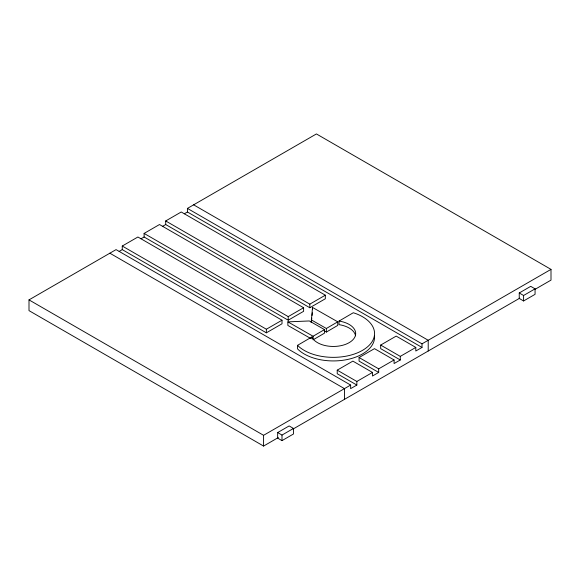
<?xml version="1.0" encoding="UTF-8"?>
<svg xmlns="http://www.w3.org/2000/svg" width="580" height="580" viewBox="0 0 580 580"><rect width="100%" height="100%" fill="white"/><g stroke="black" fill="none" stroke-linecap="round" stroke-linejoin="round"><path stroke-width="0.87" d="M311.228 322.538L312.519 307.443L337.748 321.827L337.748 325.409L326.366 332.064L324.097 330.767M311.315 322.545L311.779 318.115M312.055 315.455L312.33 312.801M374.448 335.421A41.224 23.802 0 0 1 346.833 359.622A41.224 23.802 0 0 1 299.2 350.479L297.555 348.913L297.555 345.332L311.815 336.994L311.982 337.371A22.352 12.905 0 0 0 349.24 342.613A22.352 12.905 0 0 0 339.684 321.175L339.024 321.081L339.024 324.662L339.684 324.757A22.352 12.905 0 0 1 355.562 335.784M313.091 339.829L313.091 336.248L324.474 329.592L309.329 320.957L287.861 321.864L287.861 325.445L310.8 338.517M326.366 332.064L326.366 328.483L337.748 321.827M339.024 321.081L353.285 312.743L356.019 313.671A41.224 23.802 0 0 1 362.667 350.269A41.224 23.802 0 0 1 299.2 346.898L297.555 345.332M313.852 339.387L324.474 333.174L324.474 329.592M278.349 437.53L263.581 446.063L29 310.626L29 299.882L116.058 249.618L350.639 385.055L350.639 388.636L356.845 385.055L356.845 381.466L337.226 370.149L337.226 373.73L356.845 385.055M122.264 249.618L122.264 246.036L137.902 237.002L282.01 320.204L282.01 323.785L266.365 332.818L122.264 249.618L119.161 251.408M144.108 237.002L144.108 233.421L159.5 224.532L303.608 307.733L303.608 311.315L288.216 320.204L144.108 237.002L141.005 238.793M165.706 224.532L165.706 220.951L181.221 211.99L325.329 295.191L325.329 298.772L309.814 307.733L165.706 224.532L162.603 226.323M187.427 208.408L422.008 343.846L422.008 347.427L187.427 211.99L187.427 208.408L316.419 133.936L551 269.374L551 280.118L535.362 289.152M184.324 213.781L187.427 211.99M122.264 246.036L266.365 329.23L282.01 320.204M144.108 233.421L288.216 316.615L303.608 307.733M165.706 220.951L309.814 304.145L325.329 295.191M337.226 370.149L352.872 361.115L372.483 372.44L372.483 376.021L378.689 372.44L378.689 368.851L359.078 357.534L359.078 361.115L378.689 372.44M359.078 357.534L374.47 348.645L394.081 359.97L394.081 363.551L400.287 359.97L400.287 356.381L380.676 345.064L380.676 348.645L400.287 359.97M380.676 345.064L396.191 336.103L415.802 347.427L415.802 351.009L422.008 347.427M29 299.882L263.581 435.312L350.639 385.055M356.845 381.466L372.483 372.44M378.689 368.851L394.081 359.97M400.287 356.381L415.802 347.427M422.008 343.846L551 269.374M519.245 292.973L530.722 286.346L535.064 288.855L535.064 294.336L523.588 300.962L519.245 298.454L519.245 292.973L523.588 295.481L535.064 288.855M277.653 432.564L289.137 425.938L293.48 428.439L293.48 433.992L281.996 440.626L277.653 438.117L277.653 432.564L281.996 435.072L293.48 428.439M293.125 429.004L519.716 298.185M311.228 319.848L326.366 328.483M287.861 321.864L313.091 336.248M193.633 204.827L428.214 340.264L428.214 351.009M109.859 253.199L344.44 388.629L344.44 399.381M523.588 295.481L523.588 300.962M312.519 307.443L312.519 309.234M311.815 336.994L311.815 338.785M309.814 304.145L309.814 307.733M288.216 316.615L288.216 320.204M281.996 435.072L281.996 440.626M266.365 329.23L266.365 332.818M263.581 435.312L263.581 446.063"/></g></svg>
